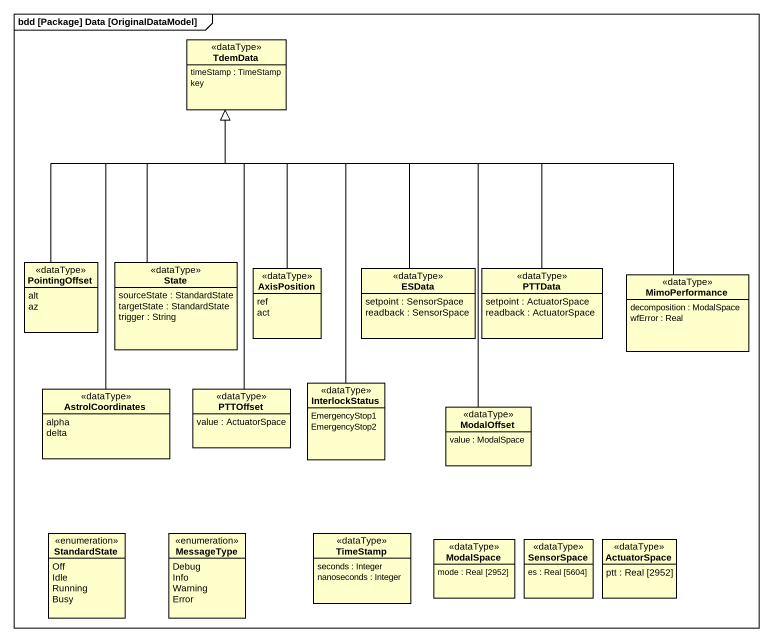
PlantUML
@startuml
mainframe bdd [Package] Data [OriginalDataModel]
hide circle
hide empty members
class TdemData <<dataType>> {
  timeStamp : TimeStamp
  key
}
class PointingOffset <<dataType>> {
  alt
  az
}
class "State" as State_ <<dataType>> {
  sourceState : StandardState
  targetState : StandardState
  trigger : String
}
class AxisPosition <<dataType>> {
  ref
  act
}
class ESData <<dataType>> {
  setpoint : SensorSpace
  readback : SensorSpace
}
class PTTData <<dataType>> {
  setpoint : ActuatorSpace
  readback : ActuatorSpace
}
class MimoPerformance <<dataType>> {
  decomposition : ModalSpace
  wfError : Real
}
class AstrolCoordinates <<dataType>> {
  alpha
  delta
}
class PTTOffset <<dataType>> {
  value : ActuatorSpace
}
class InterlockStatus <<dataType>> {
  EmergencyStop1
  EmergencyStop2
}
class ModalOffset <<dataType>> {
  value : ModalSpace
}
enum StandardState #FFFFCC {
  Off
  Idle
  Running
  Busy
}
enum MessageType #FFFFCC {
  Debug
  Info
  Warning
  Error
}
class TimeStamp <<dataType>> {
  seconds : Integer
  nanoseconds : Integer
}
class ModalSpace <<dataType>> {
  mode : Real [2952]
}
class SensorSpace <<dataType>> {
  es : Real [5604]
}
class ActuatorSpace <<dataType>> {
  ptt : Real [2952]
}
PointingOffset -up-|> TdemData
State_ -up-|> TdemData
AxisPosition -up-|> TdemData
ESData -up-|> TdemData
PTTData -up-|> TdemData
MimoPerformance -left-|> TdemData
AstrolCoordinates -up-|> TdemData
PTTOffset -up-|> TdemData
InterlockStatus -up-|> TdemData
ModalOffset -up-|> TdemData
@enduml
